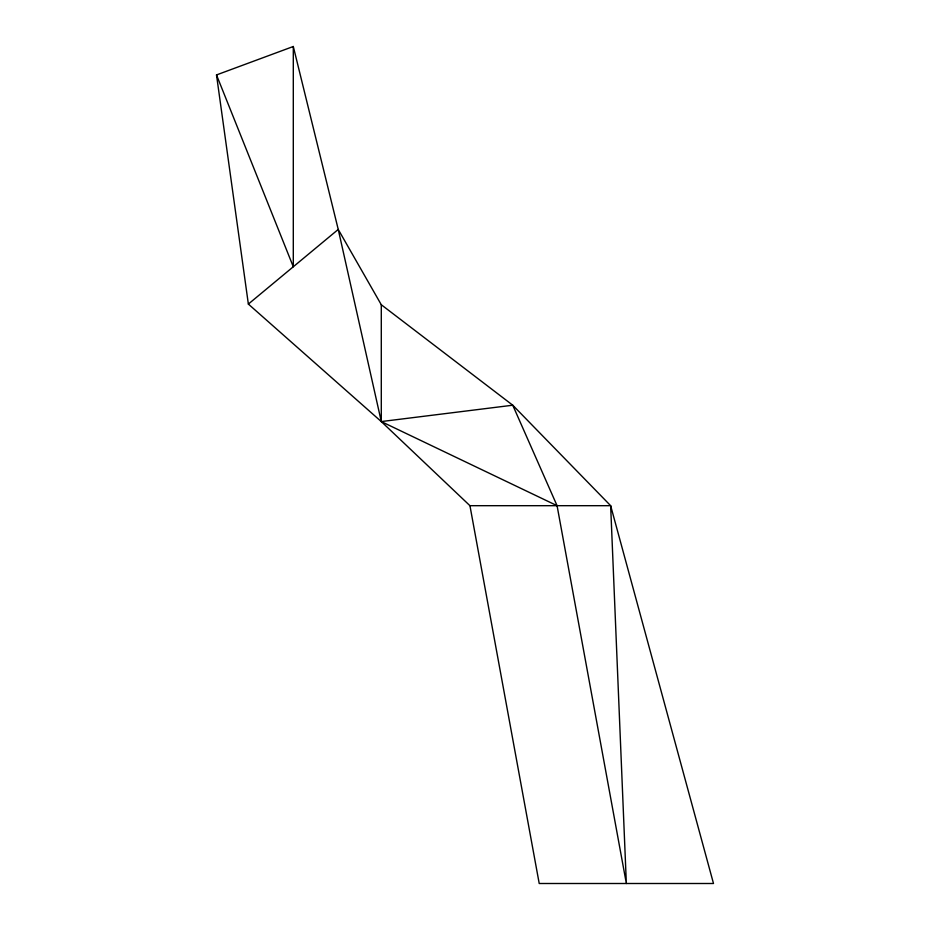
<?xml version="1.0" encoding="UTF-8"?>
<svg xmlns="http://www.w3.org/2000/svg" width="930" height="930" viewBox="0 0 930 930"><rect width="100%" height="100%" fill="white"/><g stroke="black" fill="none" stroke-linecap="round" stroke-linejoin="round"><path stroke-width="1.4" d="M248.357 304.075L338.241 229.443L293.299 46.5L216.504 74.935L248.357 304.075L381.288 421.569L469.941 505.688L539.214 883.5L713.496 883.5L610.65 505.688L512.755 405.213L381.288 304.738L338.241 229.443L381.288 421.569L557.07 505.688L626.355 883.5L610.65 505.688L469.941 505.688M557.07 505.688L512.755 405.213L381.288 421.569L381.288 304.738M216.504 74.935L293.299 266.759L293.299 46.5"/></g></svg>
